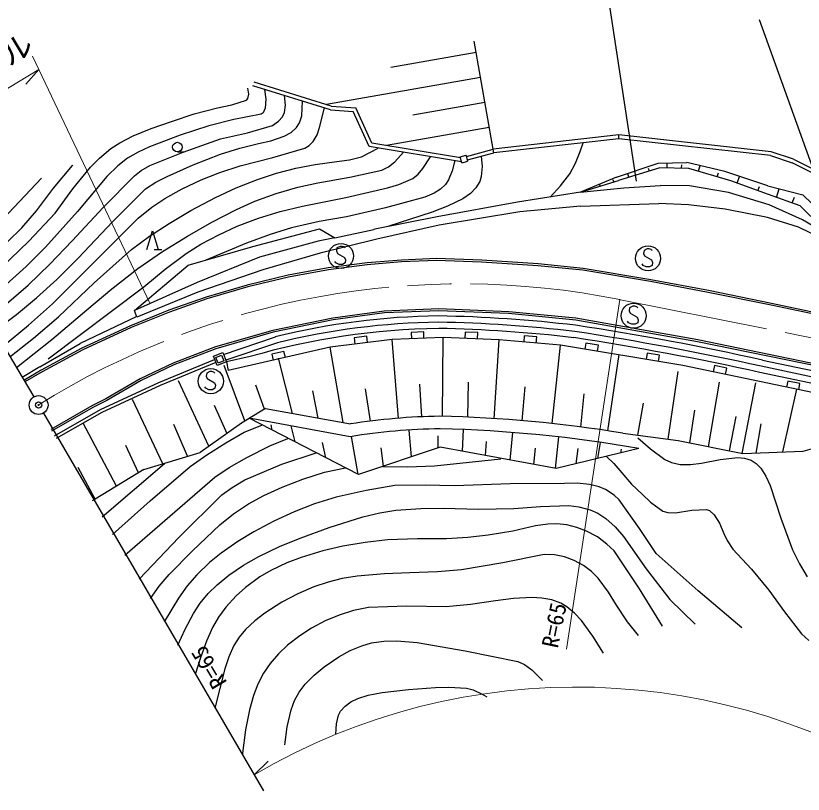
# Model space of a CAD drawing. Units: millimetres on the paper. Extents: x 40 to 680, y 20 to 380.
# Drawn here: x 71.4 to 134.2, y 273 to 335 of the extents above; entities that cross this region are included whole.
import ezdxf
from ezdxf.enums import TextEntityAlignment as Align

# ---------------------------------------------------------------- set-up
doc = ezdxf.new("R2010")
doc.units = ezdxf.units.MM
doc.header["$PDMODE"] = 32
doc.header["$PDSIZE"] = 0.5
doc.linetypes.add('CHAIN', pattern=[18.5, 12, -1.5, 3.5, -1.5])
for name, color, linetype, lineweight in [('M-BGD', 7, 'Continuous', 25), ('M-BGD-EXST', 7, 'Continuous', 25), ('M-BMK', 2, 'CHAIN', 13), ('M-BMK-OTRS', 5, 'Continuous', 25), ('M-BMK-SRVR', 3, 'Continuous', 25), ('M-STR-HTXT', 7, 'Continuous', 13), ('M-STR-STRC', 7, 'Continuous', 25)]:
    doc.layers.add(name, color=color, linetype=linetype, lineweight=lineweight)
doc.layers.add('M-OTRS', color=6, linetype='Continuous')
doc.styles.add('ＭＳ ゴシック', font='')
doc.styles.get('ＭＳ ゴシック').set_extended_font_data('MS Gothic')

msp = doc.modelspace()

# ---------------------------------------------------------------- linework, layer by layer
at = {"layer": 'M-BGD'}
for p, q in [((109.475, 324.379), (107.949, 332.987)), ((108.108, 332.092), (101.318, 330.889)), ((108.461, 330.099), (96.19, 327.925)), ((96.518, 327.508), (90.337, 329.431)), ((96.574, 327.805), (90.425, 329.717)), ((108.815, 328.101), (103.066, 327.082)), ((96.518, 327.508), (98.328, 327.377)), ((96.574, 327.805), (98.528, 327.664)), ((99.799, 324.854), (98.528, 327.664)), ((99.592, 324.585), (98.328, 327.377)), ((109.168, 326.108), (100.979, 324.656)), ((119.485, 325.504), (109.475, 324.379)), ((119.486, 325.203), (109.527, 324.082)), ((131.62, 324.166), (119.485, 325.504)), ((119.486, 325.203), (119.485, 325.504)), ((131.555, 323.871), (119.486, 325.203)), ((106.952, 323.352), (99.592, 324.585)), ((106.865, 323.671), (99.799, 324.854)), ((107.348, 323.802), (109.475, 324.379)), ((109.527, 324.082), (109.475, 324.379)), ((84.319, 324.161), (84.819, 324.161)), ((106.839, 323.767), (107.321, 323.898)), ((106.97, 323.285), (106.839, 323.767)), ((107.452, 323.416), (107.321, 323.898)), ((107.426, 323.512), (109.527, 324.082)), ((131.555, 323.871), (133.294, 323.288)), ((133.389, 323.572), (131.62, 324.166)), ((106.97, 323.285), (107.452, 323.416)), ((119.298, 322.13), (122.623, 323.262)), ((122.623, 323.262), (124.893, 323.306)), ((123.327, 322.871), (123.335, 323.276)), ((124.489, 322.849), (124.494, 323.118)), ((127.937, 322.602), (124.893, 323.306)), ((135.323, 322.277), (133.294, 323.288)), ((135.496, 322.526), (133.428, 323.556)), ((122.746, 322.882), (119.469, 321.884)), ((121.927, 322.632), (121.862, 322.846)), ((125.07, 322.838), (122.746, 322.882)), ((128.406, 321.852), (125.07, 322.838)), ((125.821, 322.616), (125.958, 323.06)), ((127.323, 322.172), (127.419, 322.482)), ((131.354, 321.447), (127.937, 322.602)), ((119.298, 322.13), (116.43, 320.94)), ((116.43, 320.94), (119.469, 321.884)), ((119.092, 321.767), (119.044, 321.922)), ((120.288, 322.133), (120.196, 322.436)), ((131.399, 320.749), (128.406, 321.852)), ((128.912, 321.666), (129.102, 322.208)), ((117.494, 321.049), (119.876, 321.293)), ((118.001, 321.428), (117.958, 321.569)), ((119.876, 321.293), (122.818, 321.475)), ((125.114, 321.454), (122.818, 321.475)), ((128.215, 320.911), (125.114, 321.454)), ((130.57, 321.054), (130.691, 321.401)), ((131.354, 321.447), (134.156, 320.725)), ((132.035, 320.529), (132.27, 321.211)), ((116.43, 320.94), (111.409, 320.144)), ((116.43, 320.94), (117.494, 321.049)), ((131.449, 319.93), (128.215, 320.911)), ((133.943, 319.871), (131.399, 320.749)), ((134.156, 320.725), (136.883, 318.084)), ((111.409, 320.144), (105.015, 318.983)), ((116.443, 319.84), (122.675, 320.04)), ((125.023, 319.951), (122.675, 320.04)), ((127.949, 319.598), (125.023, 319.951)), ((133.307, 320.091), (133.469, 320.561)), ((111.591, 319.37), (105.178, 318.317)), ((116.443, 319.84), (111.591, 319.37)), ((131.336, 318.924), (127.949, 319.598)), ((134.121, 318.734), (131.449, 319.93)), ((136.429, 317.38), (133.943, 319.871)), ((105.015, 318.983), (100.044, 317.995)), ((133.796, 318.153), (131.336, 318.924)), ((136.421, 317.396), (134.121, 318.734)), ((105.178, 318.317), (100.203, 317.213)), ((136.215, 316.974), (133.796, 318.153)), ((81.882, 316.376), (82.332, 317.876)), ((82.332, 317.876), (82.782, 316.376)), ((90.339, 316.617), (95.628, 318.027)), ((95.628, 318.027), (96.854, 317.318)), ((96.854, 317.318), (99.981, 317.981)), ((100.054, 317.996), (99.981, 317.981)), ((95.522, 317.036), (90.85, 315.757)), ((96.854, 317.318), (95.522, 317.036)), ((100.203, 317.213), (95.697, 316.089)), ((82.482, 316.376), (83.082, 316.376)), ((85.182, 315.128), (90.339, 316.617)), ((90.85, 315.757), (85.883, 313.741)), ((95.697, 316.089), (91.137, 314.76)), ((104.963, 315.653), (102.168, 315.534)), ((108.562, 315.523), (104.963, 315.653)), ((80.906, 311.524), (85.182, 315.128)), ((99.425, 315.316), (96.329, 314.912)), ((99.441, 315.167), (96.352, 314.764)), ((102.168, 315.534), (99.425, 315.316)), ((102.177, 315.385), (99.441, 315.167)), ((104.963, 315.503), (102.177, 315.385)), ((108.555, 315.373), (104.963, 315.503)), ((113.038, 315.085), (108.555, 315.373)), ((113.05, 315.235), (108.562, 315.523)), ((116.622, 314.726), (113.038, 315.085)), ((116.642, 314.875), (113.05, 315.235)), ((91.137, 314.76), (85.959, 312.987)), ((93.135, 314.333), (89.889, 313.544)), ((96.329, 314.912), (93.135, 314.333)), ((96.352, 314.764), (93.166, 314.186)), ((122.021, 313.816), (116.622, 314.726)), ((122.047, 313.963), (116.642, 314.875)), ((85.883, 313.741), (80.906, 311.524)), ((93.166, 314.186), (89.927, 313.399)), ((126.595, 312.962), (122.021, 313.816)), ((126.623, 313.109), (122.047, 313.963)), ((89.889, 313.544), (86.62, 312.584)), ((89.927, 313.399), (86.667, 312.441)), ((131.643, 312.082), (126.623, 313.109)), ((85.959, 312.987), (81.089, 310.993)), ((86.62, 312.584), (83.643, 311.536)), ((86.667, 312.441), (83.696, 311.396)), ((131.612, 311.935), (126.595, 312.962)), ((143.237, 309.479), (131.612, 311.935)), ((143.266, 309.626), (131.643, 312.082)), ((83.643, 311.536), (80.579, 310.294)), ((83.696, 311.396), (80.639, 310.156)), ((81.089, 310.993), (80.906, 311.524)), ((100.803, 311.468), (96.706, 310.913)), ((100.816, 311.318), (96.732, 310.765)), ((105.136, 311.651), (100.803, 311.468)), ((105.136, 311.501), (100.816, 311.318)), ((110.714, 311.414), (105.136, 311.651)), ((110.704, 311.265), (105.136, 311.501)), ((116.051, 310.747), (110.704, 311.265)), ((116.071, 310.896), (110.714, 311.414)), ((81.076, 311.03), (76.576, 308.879)), ((96.706, 310.913), (91.916, 309.932)), ((96.732, 310.765), (91.952, 309.786)), ((125.754, 309.024), (116.051, 310.747)), ((125.782, 309.171), (116.071, 310.896)), ((80.579, 310.294), (76.711, 308.521)), ((80.639, 310.156), (76.778, 308.386)), ((91.916, 309.932), (87.343, 308.61)), ((91.952, 309.786), (87.391, 308.468)), ((87.983, 308.02), (92.142, 309.421)), ((99.398, 309.458), (98.406, 309.333)), ((98.406, 309.333), (98.468, 308.837)), ((99.46, 308.961), (99.398, 309.458)), ((105.49, 309.365), (101.433, 309.209)), ((103.941, 309.805), (102.942, 309.767)), ((102.942, 309.767), (102.961, 309.267)), ((103.96, 309.306), (103.941, 309.805)), ((105.433, 303.063), (105.49, 309.365)), ((109.96, 309.182), (105.495, 309.364)), ((107.246, 309.793), (107.225, 309.294)), ((108.245, 309.752), (107.246, 309.793)), ((108.225, 309.253), (108.245, 309.752)), ((111.951, 309.505), (111.906, 309.007)), ((112.947, 309.416), (111.951, 309.505)), ((112.902, 308.918), (112.947, 309.416)), ((73.364, 307.035), (76.576, 308.879)), ((92.282, 308.94), (88.167, 307.554)), ((101.433, 309.209), (96.497, 308.59)), ((101.936, 302.918), (101.432, 309.209)), ((109.562, 302.895), (109.962, 309.182)), ((114.848, 308.744), (109.962, 309.182)), ((114.173, 302.498), (114.848, 308.744)), ((124.586, 307.142), (114.848, 308.744)), ((116.87, 308.918), (116.789, 308.424)), ((117.857, 308.755), (116.87, 308.918)), ((117.776, 308.262), (117.857, 308.755)), ((135.527, 307.018), (125.754, 309.024)), ((135.557, 307.165), (125.782, 309.171)), ((76.711, 308.521), (73.47, 306.748)), ((76.778, 308.386), (73.544, 306.617)), ((87.343, 308.61), (83.974, 307.328)), ((87.391, 308.468), (84.033, 307.19)), ((87.184, 307.864), (87.928, 308.159)), ((87.928, 308.159), (88.223, 307.415)), ((96.497, 308.59), (88.376, 306.732)), ((92.812, 308.26), (91.838, 308.037)), ((91.838, 308.037), (91.949, 307.55)), ((92.924, 307.773), (92.812, 308.26)), ((97.523, 302.579), (96.497, 308.59)), ((121.739, 308.117), (121.658, 307.623)), ((122.726, 307.954), (121.739, 308.117)), ((82.846, 305.776), (87.289, 307.6)), ((87.479, 307.121), (87.184, 307.864)), ((87.379, 307.78), (87.844, 307.964)), ((87.563, 307.315), (87.379, 307.78)), ((88.223, 307.415), (87.479, 307.121)), ((88.028, 307.499), (87.563, 307.315)), ((87.844, 307.964), (88.028, 307.499)), ((90.12, 307.843), (88.223, 307.415)), ((88.223, 307.415), (88.376, 306.732)), ((93.493, 303.314), (92.371, 307.726)), ((118.599, 301.925), (119.521, 308.016)), ((122.645, 307.461), (122.726, 307.954)), ((130.937, 307.564), (142.344, 305.147)), ((73.364, 307.035), (71.959, 306.178)), ((83.974, 307.328), (81.354, 306.069)), ((84.033, 307.19), (81.424, 305.937)), ((87.381, 307.368), (82.946, 305.547)), ((89.697, 302.716), (88.046, 307.121)), ((142.061, 303.467), (124.586, 307.142)), ((127.112, 307.121), (127.009, 306.632)), ((128.09, 306.916), (127.112, 307.121)), ((127.988, 306.426), (128.09, 306.916)), ((142.24, 304.658), (130.833, 307.074)), ((73.47, 306.748), (72.096, 305.947)), ((73.544, 306.617), (72.172, 305.818)), ((123.413, 301.257), (124.223, 306.666)), ((142.136, 304.168), (130.729, 306.585)), ((78.194, 303.62), (82.846, 305.776)), ((82.946, 305.547), (78.309, 303.397)), ((81.354, 306.069), (78.624, 304.466)), ((81.424, 305.937), (78.695, 304.334)), ((86.835, 300.705), (84.402, 305.916)), ((91.271, 303.661), (90.567, 305.575)), ((103.803, 303.039), (103.634, 305.658)), ((107.454, 303.006), (107.507, 305.808)), ((126.633, 300.663), (127.501, 305.814)), ((129.315, 300.125), (130.408, 305.759)), ((132.937, 305.896), (132.834, 305.407)), ((133.915, 305.691), (132.937, 305.896)), ((133.813, 305.201), (133.915, 305.691)), ((95.537, 302.941), (95.106, 305.126)), ((99.708, 302.688), (99.314, 305.279)), ((111.791, 302.726), (112.032, 305.423)), ((132.545, 300.239), (133.666, 305.247)), ((78.624, 304.466), (77.505, 303.905)), ((78.695, 304.334), (77.575, 303.773)), ((83.16, 299.293), (80.734, 304.425)), ((116.458, 302.225), (116.728, 304.872)), ((77.505, 303.905), (74.227, 302.04)), ((77.575, 303.773), (74.303, 301.911)), ((88.278, 301.693), (87.28, 303.934)), ((91.344, 303.705), (89.417, 302.547)), ((91.344, 303.705), (98.106, 302.473)), ((120.991, 301.581), (121.464, 304.128)), ((74.534, 301.518), (78.194, 303.62)), ((78.309, 303.397), (74.661, 301.302)), ((125.153, 300.961), (125.552, 303.582)), ((128.315, 300.326), (128.826, 303.066)), ((79.469, 297.518), (76.803, 302.532)), ((85.136, 299.896), (84.03, 302.436)), ((89.417, 302.547), (86.124, 300.197)), ((98.096, 301.458), (90.046, 302.925)), ((98.75, 298.433), (90.046, 302.925)), ((91.87, 301.984), (91.778, 302.397)), ((130.424, 300.157), (130.835, 302.483)), ((134.162, 300.301), (141.792, 302.543)), ((89.643, 301.83), (91.041, 302.369)), ((93.7, 301.039), (93.374, 302.319)), ((102.957, 299.851), (102.785, 301.99)), ((107.041, 300.297), (107.116, 302.026)), ((110.842, 299.591), (111.029, 301.793)), ((91.687, 300.729), (93.125, 301.322)), ((98.713, 298.452), (98.197, 301.475)), ((105.084, 300.568), (105.093, 301.525)), ((114.446, 298.921), (114.718, 301.437)), ((119.799, 301.741), (124.212, 301.15)), ((124.212, 301.15), (129.359, 300.116)), ((81.23, 298.579), (80.214, 300.75)), ((96.151, 299.774), (95.878, 301)), ((105.262, 300.628), (98.75, 298.433)), ((100.739, 299.104), (100.554, 300.575)), ((114.486, 298.914), (105.262, 300.628)), ((108.874, 299.957), (108.945, 301.067)), ((112.714, 299.243), (112.857, 300.557)), ((121.091, 300.506), (114.486, 298.914)), ((116.081, 299.298), (116.241, 300.526)), ((117.826, 299.719), (118.021, 301.005)), ((81.65, 298.832), (86.124, 300.197)), ((92.643, 299.272), (95.368, 300.172)), ((119.645, 300.157), (119.698, 300.459)), ((129.359, 300.116), (134.162, 300.301)), ((78.326, 295.081), (83.293, 299.334)), ((77.762, 296.489), (76.412, 299)), ((81.65, 298.832), (77.762, 296.489)), ((77.56, 296.381), (77.762, 296.489))]:
    msp.add_line(p, q, dxfattribs=at)
for points in [[(68.001, 312.84), (69.211, 313.874), (70.319, 314.95), (72.473, 317.053), (74.581, 319.279), (76.001, 321.214), (77.397, 322.941), (78.103, 323.656), (79.025, 324.42), (79.741, 324.89), (80.808, 325.445), (82.229, 326.032), (83.93, 326.617), (85.668, 327.184), (87.523, 327.673), (88.667, 327.911), (89.816, 328.287), (89.935, 328.412), (90.008, 328.771), (89.939, 329.23)], [(91.269, 329.141), (91.374, 328.356), (91.319, 327.635), (91.145, 327.282), (90.988, 327.171), (88.828, 326.739), (86.818, 326.23), (84.544, 325.482), (82.096, 324.56), (81.186, 324.148), (80.346, 323.648), (79.57, 323.04), (78.712, 322.206), (76.365, 319.408), (73.822, 316.551), (72.267, 315.011), (70.689, 313.593), (68.585, 311.857)], [(69.197, 310.825), (70.904, 312.196), (72.427, 313.546), (74.146, 315.201), (75.941, 317.074), (78.4, 319.717), (80.907, 322.251), (81.427, 322.664), (82.112, 323.061), (84.782, 324.132), (87.766, 325.21), (89.915, 325.675), (91.903, 326.262), (92.387, 326.609), (92.68, 326.948), (92.85, 327.308), (92.92, 327.894), (92.844, 328.651)], [(69.747, 309.9), (71.51, 311.208), (73.106, 312.521), (74.725, 313.995), (76.422, 315.686), (79.178, 318.599), (81.777, 321.201), (82.61, 321.745), (83.506, 322.202), (85.571, 323.126), (87.758, 323.985), (89.282, 324.46), (90.79, 324.815), (91.757, 325.033), (92.826, 325.406), (93.371, 325.714), (93.817, 326.11), (94.056, 326.482), (94.221, 327.038), (94.28, 328.205)], [(70.457, 308.706), (72.469, 310.356), (74.365, 312.042), (81.202, 318.868), (82.291, 319.749), (83.309, 320.438), (84.71, 321.215), (86.216, 321.925), (87.7, 322.523), (89.329, 323.053), (91.916, 323.709), (94.459, 324.46), (94.805, 324.663), (95.144, 324.996), (95.443, 325.521), (95.651, 326.109), (96.03, 327.66)], [(70.983, 307.82), (72.867, 309.307), (74.839, 310.999), (77.687, 313.713), (80.664, 316.381), (82.101, 317.428), (83.67, 318.444), (85.403, 319.476), (87.365, 320.521), (89.012, 321.287), (90.694, 321.956), (92.217, 322.456), (93.766, 322.857), (95.297, 323.158), (97.012, 323.383), (98.018, 323.517), (98.985, 323.754), (100.322, 324.462)], [(114.028, 320.559), (114.847, 321.452), (115.571, 322.402), (116.038, 323.266), (116.411, 324.197), (116.651, 324.884)], [(71.494, 306.96), (74.309, 309.205), (77.099, 311.562), (79.085, 313.242), (81.165, 314.862), (83.144, 316.216), (85.126, 317.45), (87.051, 318.561), (89.028, 319.573), (90.498, 320.225), (92.187, 320.853), (93.915, 321.348), (95.505, 321.699), (98.063, 322.145), (100.599, 322.7), (101.124, 322.965), (101.646, 323.374), (102.342, 324.124)], [(74.027, 307.661), (81.648, 313.392), (83.341, 314.802), (85.011, 316.052), (86.196, 316.798), (87.61, 317.559), (89.077, 318.225), (90.778, 318.868), (92.517, 319.404), (94.278, 319.84), (97.745, 320.527), (101.055, 321.284), (101.966, 321.557), (103.071, 322.044), (103.498, 322.376), (103.885, 322.822), (104.474, 323.767)], [(108.526, 323.812), (108.596, 322.989), (108.532, 322.199), (108.401, 321.809), (108.085, 321.295), (107.658, 320.85), (107.063, 320.429), (105.826, 319.832), (104.615, 319.363), (101.077, 318.205)], [(67.317, 313.991), (69.019, 315.39), (70.791, 316.983), (71.924, 318.117), (73.107, 319.472), (74.451, 321.271), (75.955, 323.083), (75.99, 323.122)], [(106.425, 323.46), (106.216, 322.652), (105.92, 321.92), (105.68, 321.565), (105.272, 321.178), (104.778, 320.868), (104.023, 320.55), (100.887, 319.712), (97.795, 318.993), (95.627, 318.612), (93.418, 318.109), (91.704, 317.578), (89.825, 316.885), (86.587, 315.533)], [(66.554, 315.275), (68.222, 316.713), (69.964, 318.357), (73.494, 322.069)], [(79.155, 293.674), (82.138, 296.35), (85.344, 299.071), (86.652, 300.017), (88.174, 300.976), (89.643, 301.83)], [(121.009, 301.369), (122.002, 300.492), (123.147, 299.646), (123.68, 299.404), (124.378, 299.244), (125.202, 299.232), (126.059, 299.338), (127.565, 299.632), (128.96, 299.802), (129.49, 299.759), (130.024, 299.586), (130.435, 299.317), (130.793, 298.948), (131.202, 298.323), (131.549, 297.578), (132.399, 294.954), (133.328, 292.439), (133.868, 291.321), (134.485, 290.291)], [(80.135, 292.01), (87.292, 298.236), (88.45, 299.007), (89.843, 299.795), (91.687, 300.729)], [(118.504, 299.873), (119.092, 299.317), (119.713, 298.568), (120.495, 297.675), (121.366, 296.85), (122.011, 296.249), (122.978, 295.53), (123.391, 295.407), (124.007, 295.392), (125.301, 295.604), (126.46, 295.649), (126.699, 295.565), (127.091, 295.237), (127.495, 294.561), (127.846, 293.753), (128.113, 293.183), (128.571, 292.498), (130.059, 290.892), (131.448, 289.237), (132.68, 287.491), (134.044, 285.75), (134.613, 285.214)], [(81.265, 290.092), (84.447, 293.428), (87.851, 296.833), (88.671, 297.417), (89.703, 298.007), (92.643, 299.272)], [(100.646, 299.089), (102.653, 299.06), (104.809, 299.137), (110.074, 299.7)], [(82.172, 288.552), (82.862, 289.533), (83.661, 290.465), (85.517, 292.372), (87.696, 294.446), (88.795, 295.317), (89.981, 296.109), (91.209, 296.777), (92.671, 297.439), (94.307, 298.076), (96.031, 298.621), (97.723, 298.965)], [(129.288, 286.213), (125.807, 289.168), (122.468, 292.136), (121.145, 294.153), (119.512, 296.424), (119.107, 296.806), (118.433, 297.247), (117.924, 297.468), (117.155, 297.661), (116.16, 297.742), (115.145, 297.721), (110.83, 297.689), (106.392, 297.552), (104.065, 297.605), (101.648, 297.556), (99.351, 297.168), (96.964, 296.651), (95.25, 296.102), (93.632, 295.474), (91.995, 294.729), (90.4, 293.884), (89.129, 293.113), (87.806, 292.185), (86.871, 291.42), (85.863, 290.447), (85.11, 289.567), (84.415, 288.592), (83.263, 286.7)], [(84.364, 284.832), (84.935, 286.125), (85.59, 287.361), (86.136, 288.187), (86.768, 288.948), (87.478, 289.649), (88.412, 290.415), (89.586, 291.214), (90.815, 291.92), (92.445, 292.698), (94.108, 293.378), (96.412, 294.22), (99.088, 295.075), (100.445, 295.397), (101.73, 295.59), (103.726, 295.727), (105.527, 295.751), (108.294, 295.691), (111.125, 295.731), (113.257, 295.905), (115.516, 295.97), (116.291, 295.881), (117.205, 295.638), (117.814, 295.353), (118.451, 294.928), (119.188, 294.268), (119.867, 293.5), (121.675, 290.921), (123.545, 288.489), (125.562, 286.514)], [(122.976, 286.353), (121.122, 289.344), (119.107, 292.349), (118.542, 292.902), (117.789, 293.465), (116.902, 293.941), (116.127, 294.232), (115.342, 294.425), (114.543, 294.513), (113.84, 294.496), (112.853, 294.342), (111.042, 293.929), (109.069, 293.603), (107.448, 293.411), (105.756, 293.315), (103.451, 293.329), (101.066, 293.241), (99.282, 293.034), (97.502, 292.721), (95.898, 292.354), (94.167, 291.837), (93.043, 291.409), (91.776, 290.804), (90.898, 290.285), (89.752, 289.448), (88.998, 288.772), (88.184, 287.88), (87.595, 287.072), (87.128, 286.259), (86.636, 285.168), (86.161, 283.843), (85.739, 282.497)], [(121.05, 285.612), (120.184, 286.712), (119.302, 288.029), (118.674, 289.06), (117.848, 290.188), (117.319, 290.715), (116.661, 291.204), (115.932, 291.597), (115.154, 291.881), (114.35, 292.043), (113.549, 292.069), (110.232, 291.4), (106.964, 290.859), (105.032, 290.687), (102.829, 290.601), (100.826, 290.532), (98.635, 290.349), (97.45, 290.157), (96.32, 289.873), (95.191, 289.486), (93.902, 288.925), (92.645, 288.257), (91.284, 287.398), (90.476, 286.777), (89.748, 286.086), (89.243, 285.478), (88.818, 284.804), (88.408, 283.901), (88.09, 282.947), (87.308, 279.834)], [(118.271, 284.214), (117.427, 285.564), (116.517, 286.802), (115.963, 287.4), (115.348, 287.908), (114.878, 288.182), (114.146, 288.45), (113.362, 288.592), (112.544, 288.636), (111.082, 288.555), (109.66, 288.374), (107.68, 288.082), (105.721, 287.896), (102.566, 287.942), (99.533, 287.851), (98.359, 287.605), (97.207, 287.243), (96.086, 286.773), (95.004, 286.201), (94.065, 285.597), (93.098, 284.845), (92.366, 284.149), (91.717, 283.393), (91.185, 282.61), (90.736, 281.743), (90.38, 280.829), (90.054, 279.68), (89.747, 278.083), (89.506, 276.232), (89.494, 276.123)], [(92.871, 276.894), (93.063, 278.325), (93.376, 279.695), (93.655, 280.428), (94.022, 281.092), (94.499, 281.723), (95.205, 282.445), (96, 283.104), (97.193, 283.921), (98.092, 284.41), (99.025, 284.796), (99.792, 285.018), (100.775, 285.17), (101.813, 285.178), (103.408, 285.05), (107.255, 284.393), (111.441, 283.552), (111.973, 283.295), (112.568, 282.872), (113.412, 282.019)], [(96.953, 277.746), (97.001, 278.577), (97.158, 279.259), (97.324, 279.582), (97.68, 279.993), (98.143, 280.327), (98.693, 280.593), (99.522, 280.859), (100.642, 281.081), (102.734, 281.319), (104.887, 281.458), (105.936, 281.5), (107.347, 281.426), (107.892, 281.284), (108.612, 280.944), (108.972, 280.733)]]:
    msp.add_lwpolyline(points, dxfattribs=at)
msp.add_circle((84.319, 324.541), 0.38, dxfattribs=at)
for centre, radius, start, end in [((105.894, 253.589), 57.5, 90.76953, 103.86401), ((105.894, 253.589), 57, 90.76953, 103.81616), ((103.002, 199.131), 111.973, 83.3125, 88.91528), ((102.997, 199.091), 111.513, 83.31738, 88.90503), ((105.894, 253.589), 56.5, 90.76953, 106.21069), ((102.992, 199.051), 111.053, 83.32227, 88.89453), ((81.356, 83.103), 229.871, 77.54419, 81.32178), ((81.333, 82.987), 228.989, 77.54273, 81.31641), ((81.345, 83.049), 229.427, 77.54346, 81.31885), ((105.894, 253.589), 49.5, 90.76977, 99.052), ((102.923, 198.452), 104.658, 80.72022, 88.7373), ((105.894, 253.589), 48.5, 90.76978, 99.25269), ((102.911, 198.36), 103.751, 79.9082, 88.71289)]:
    msp.add_arc(centre, radius, start, end, dxfattribs=at)
at = {"layer": 'M-BGD-EXST'}
for p, q in [((120.892, 321.828), (117.638, 343.327)), ((97.034, 316.503), (96.994, 316.263)), ((96.994, 316.263), (97.074, 316.063)), ((97.274, 316.623), (97.034, 316.503)), ((97.434, 316.623), (97.274, 316.623)), ((97.594, 316.583), (97.434, 316.623)), ((97.674, 316.503), (97.594, 316.583)), ((121.492, 316.311), (121.452, 316.071)), ((121.732, 316.431), (121.492, 316.311)), ((121.892, 316.431), (121.732, 316.431)), ((122.052, 316.391), (121.892, 316.431)), ((122.132, 316.311), (122.052, 316.391)), ((97.074, 316.063), (97.634, 315.743)), ((97.634, 315.743), (97.714, 315.543)), ((121.452, 316.071), (121.532, 315.871)), ((121.532, 315.871), (122.092, 315.551)), ((96.954, 315.303), (96.874, 315.423)), ((97.194, 315.183), (96.954, 315.303)), ((97.474, 315.183), (97.194, 315.183)), ((97.674, 315.303), (97.474, 315.183)), ((97.714, 315.543), (97.674, 315.303)), ((121.412, 315.111), (121.332, 315.231)), ((121.652, 314.991), (121.412, 315.111)), ((121.932, 314.991), (121.652, 314.991)), ((122.132, 315.111), (121.932, 314.991)), ((122.092, 315.551), (122.172, 315.351)), ((122.172, 315.351), (122.132, 315.111)), ((120.589, 311.86), (120.349, 311.74)), ((120.749, 311.86), (120.589, 311.86)), ((120.909, 311.82), (120.749, 311.86)), ((120.989, 311.74), (120.909, 311.82)), ((120.349, 311.74), (120.309, 311.5)), ((120.309, 311.5), (120.389, 311.3)), ((120.389, 311.3), (120.949, 310.98)), ((120.269, 310.54), (120.189, 310.66)), ((120.509, 310.42), (120.269, 310.54)), ((120.989, 310.54), (120.789, 310.42)), ((120.949, 310.98), (121.029, 310.78)), ((121.029, 310.78), (120.989, 310.54)), ((120.789, 310.42), (120.509, 310.42)), ((86.665, 306.524), (86.625, 306.284)), ((86.625, 306.284), (86.705, 306.084)), ((86.905, 306.644), (86.665, 306.524)), ((87.065, 306.644), (86.905, 306.644)), ((87.225, 306.604), (87.065, 306.644)), ((87.305, 306.524), (87.225, 306.604)), ((86.705, 306.084), (87.265, 305.764)), ((87.265, 305.764), (87.345, 305.564)), ((87.345, 305.564), (87.305, 305.324)), ((86.585, 305.324), (86.505, 305.444)), ((86.825, 305.204), (86.585, 305.324)), ((87.105, 305.204), (86.825, 305.204)), ((87.305, 305.324), (87.105, 305.204))]:
    msp.add_line(p, q, dxfattribs=at)
for centre in [(97.354, 315.863), (121.812, 315.671), (120.669, 311.1), (86.985, 305.884)]:
    msp.add_circle(centre, 1, dxfattribs=at)
at = {"layer": 'M-BMK'}
msp.add_line((119.489, 312.402), (167.594, 302.779), dxfattribs=at)
msp.add_arc((106.981, 249.86), 63.78, 78.61252, 121.96423, dxfattribs=at)
at = {"layer": 'M-BMK-OTRS'}
for p, q in [((61.337, 324.125), (72.881, 304.627)), ((73.641, 303.333), (91.185, 273.235))]:
    msp.add_line(p, q, dxfattribs=at)
at = {"layer": 'M-BMK-SRVR'}
for radius in [0.75, 0.03]:
    msp.add_circle((73.263, 303.981), radius, dxfattribs=at)
at = {"layer": 'M-OTRS'}
msp.add_point((73.263, 303.981), dxfattribs=at)
at = {"layer": 'M-STR-HTXT'}
for p, q in [((72.774, 331.777), (82.147, 312.05)), ((61.601, 323.678), (73.278, 330.715)), ((73.278, 330.715), (72.234, 329.559)), ((119.574, 312.385), (115.319, 284.529)), ((90.442, 274.509), (91.549, 275.605))]:
    msp.add_line(p, q, dxfattribs=at)
msp.add_arc((116.094, 230.969), 50.535, 56.19571, 120.50488, dxfattribs=at)
at = {"layer": 'M-STR-STRC'}
msp.add_line((130.657, 334.697), (136.405, 318.737), dxfattribs=at)

# ---------------------------------------------------------------- texts
at = {"layer": 'M-STR-HTXT', "style": 'ＭＳ ゴシック'}
for s, height, rotation, p in [('ガードレール', 1.833, 31, (60.471, 324.026)), ('R=65', 1.32, 78.4, (115.007, 284.463)), ('R=65', 1.32, 121, (88.651, 282.084))]:
    msp.add_text(s, height=height, rotation=rotation, dxfattribs=at).set_placement(p, align=Align.BOTTOM_LEFT)

doc.saveas('drawing.dxf')
